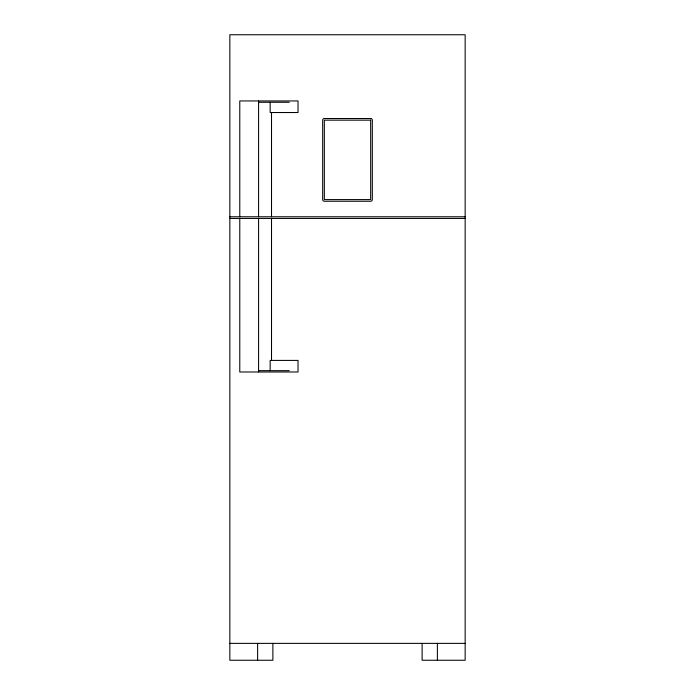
<?xml version="1.0" encoding="UTF-8"?>
<svg xmlns="http://www.w3.org/2000/svg" width="695" height="695" viewBox="0 0 695 695"><rect width="100%" height="100%" fill="white"/><g stroke="black" fill="none" stroke-linecap="round" stroke-linejoin="round"><path stroke-width="1.04" d="M258.471 102.269L289.25 102.269M229.845 216.779L465.155 216.779M229.845 218.43L465.155 218.43M258.471 370.67L289.25 370.67M229.845 643.37L465.155 643.37M437.381 643.37L437.381 660.25M422.126 643.37L422.126 660.25L465.155 660.25L465.155 34.75L229.845 34.75L229.845 660.25L272.874 660.25L272.874 643.37M271.519 112.529L271.519 216.779M271.519 218.43L271.519 360.41M270.164 102.269L270.164 112.529L298.025 112.529L298.025 100.94L239.775 100.94L239.775 216.779M270.164 370.67L270.164 360.41L298.025 360.41L298.025 371.99L239.775 371.99L239.775 218.43M258.583 100.94L258.583 216.779M258.583 218.43L258.583 371.99M257.619 643.37L257.619 660.25M370.67 118.515L324.33 118.515A1.651 1.651 0 0 0 322.68 120.165L322.68 199.595A1.659 1.651 0 0 0 324.33 201.246L370.67 201.255A1.651 1.651 0 0 0 372.32 199.595L372.32 120.165A1.659 1.651 0 0 0 370.67 118.515M370.67 120.165L324.33 120.165L324.33 199.595L370.67 199.595L370.67 120.165"/></g></svg>
